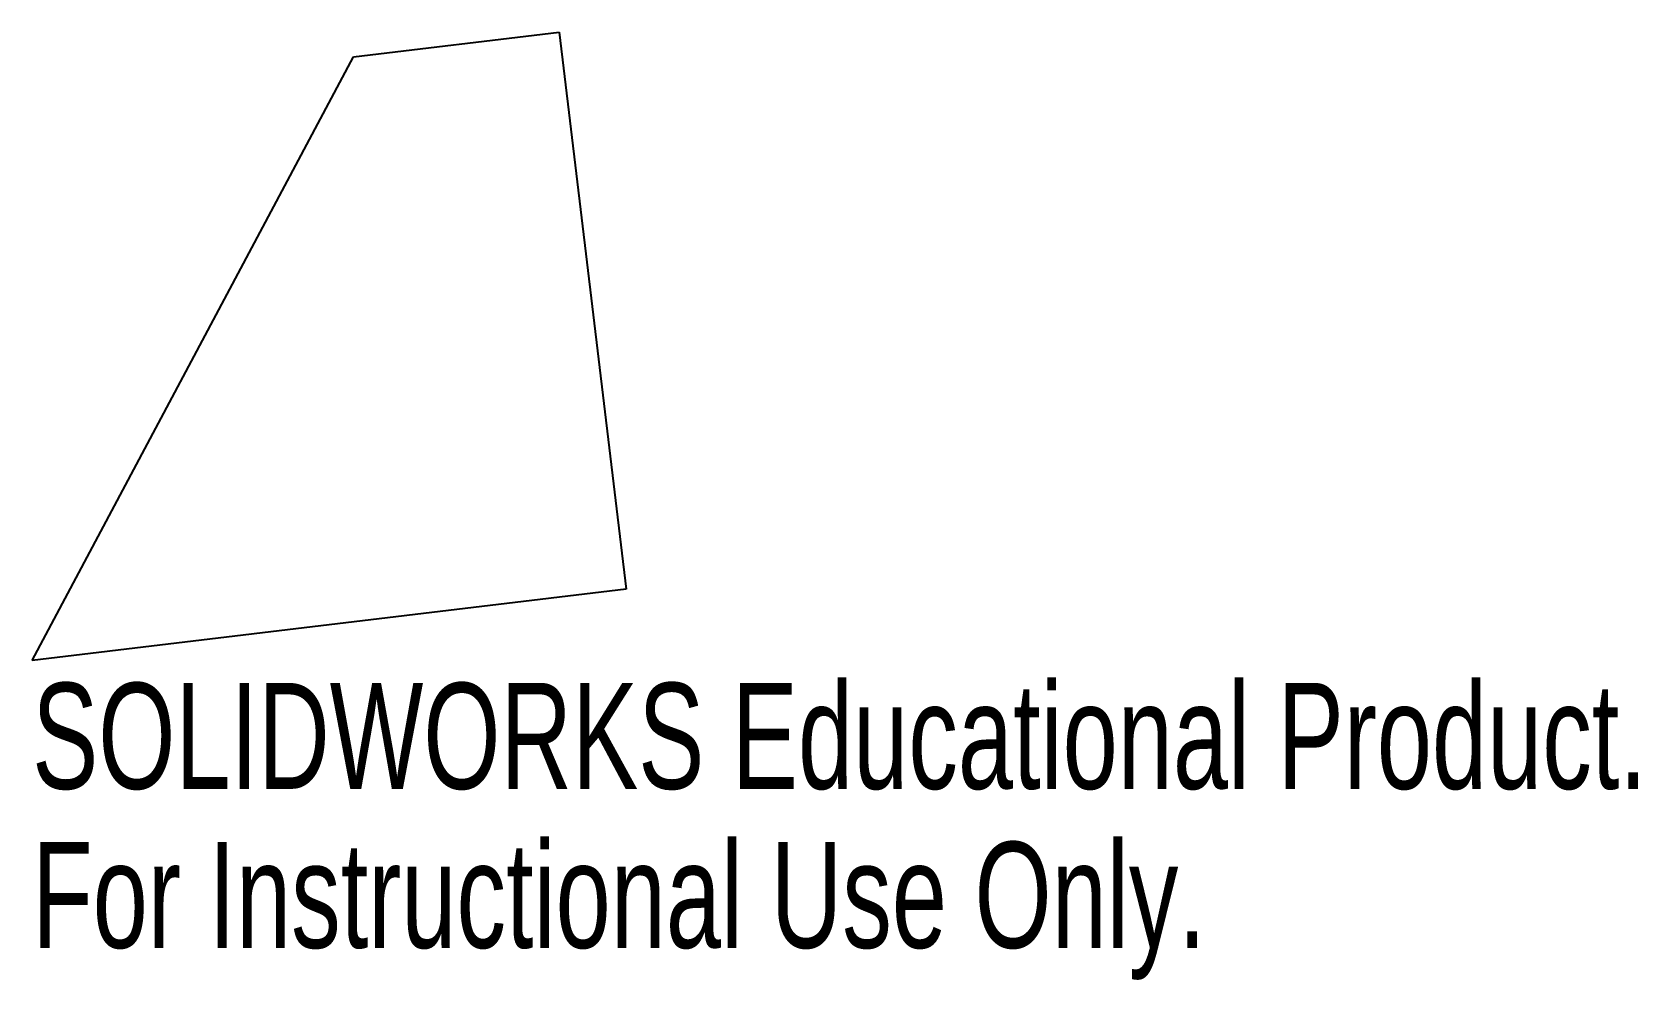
# Model space of a CAD drawing. Header units: inches. Extents: x -1.01 to 1.88, y -1.21 to 0.49.
import ezdxf

# ---------------------------------------------------------------- set-up
doc = ezdxf.new("R2010")
doc.units = ezdxf.units.IN
doc.header["$MEASUREMENT"] = 0
doc.styles.add('SLDTEXTSTYLE0', font='TXT', dxfattribs={"width": 0.7})

msp = doc.modelspace()

# ---------------------------------------------------------------- linework, layer by layer
at = {"color": 7, "linetype": 'Continuous', "lineweight": 25}
for p, q in [((-0.4287, 0.4485), (-0.0592, 0.4929)), ((-0.0592, 0.4929), (0.0609, -0.5071)), ((-1.006, -0.6353), (-0.4287, 0.4485)), ((0.0609, -0.5071), (-1.006, -0.6353))]:
    msp.add_line(p, q, dxfattribs=at)

# ---------------------------------------------------------------- texts
at = {"color": 7, "linetype": 'Continuous', "char_height": 0.1903, "attachment_point": 1, "style": 'SLDTEXTSTYLE0'}
for s, insert in [('SOLIDWORKS Educational Product.', (-1.006, -0.6754)), ('For Instructional Use Only.', (-1.006, -0.9609))]:
    msp.add_mtext(s, dxfattribs=dict(at, insert=insert))

doc.saveas('drawing.dxf')
